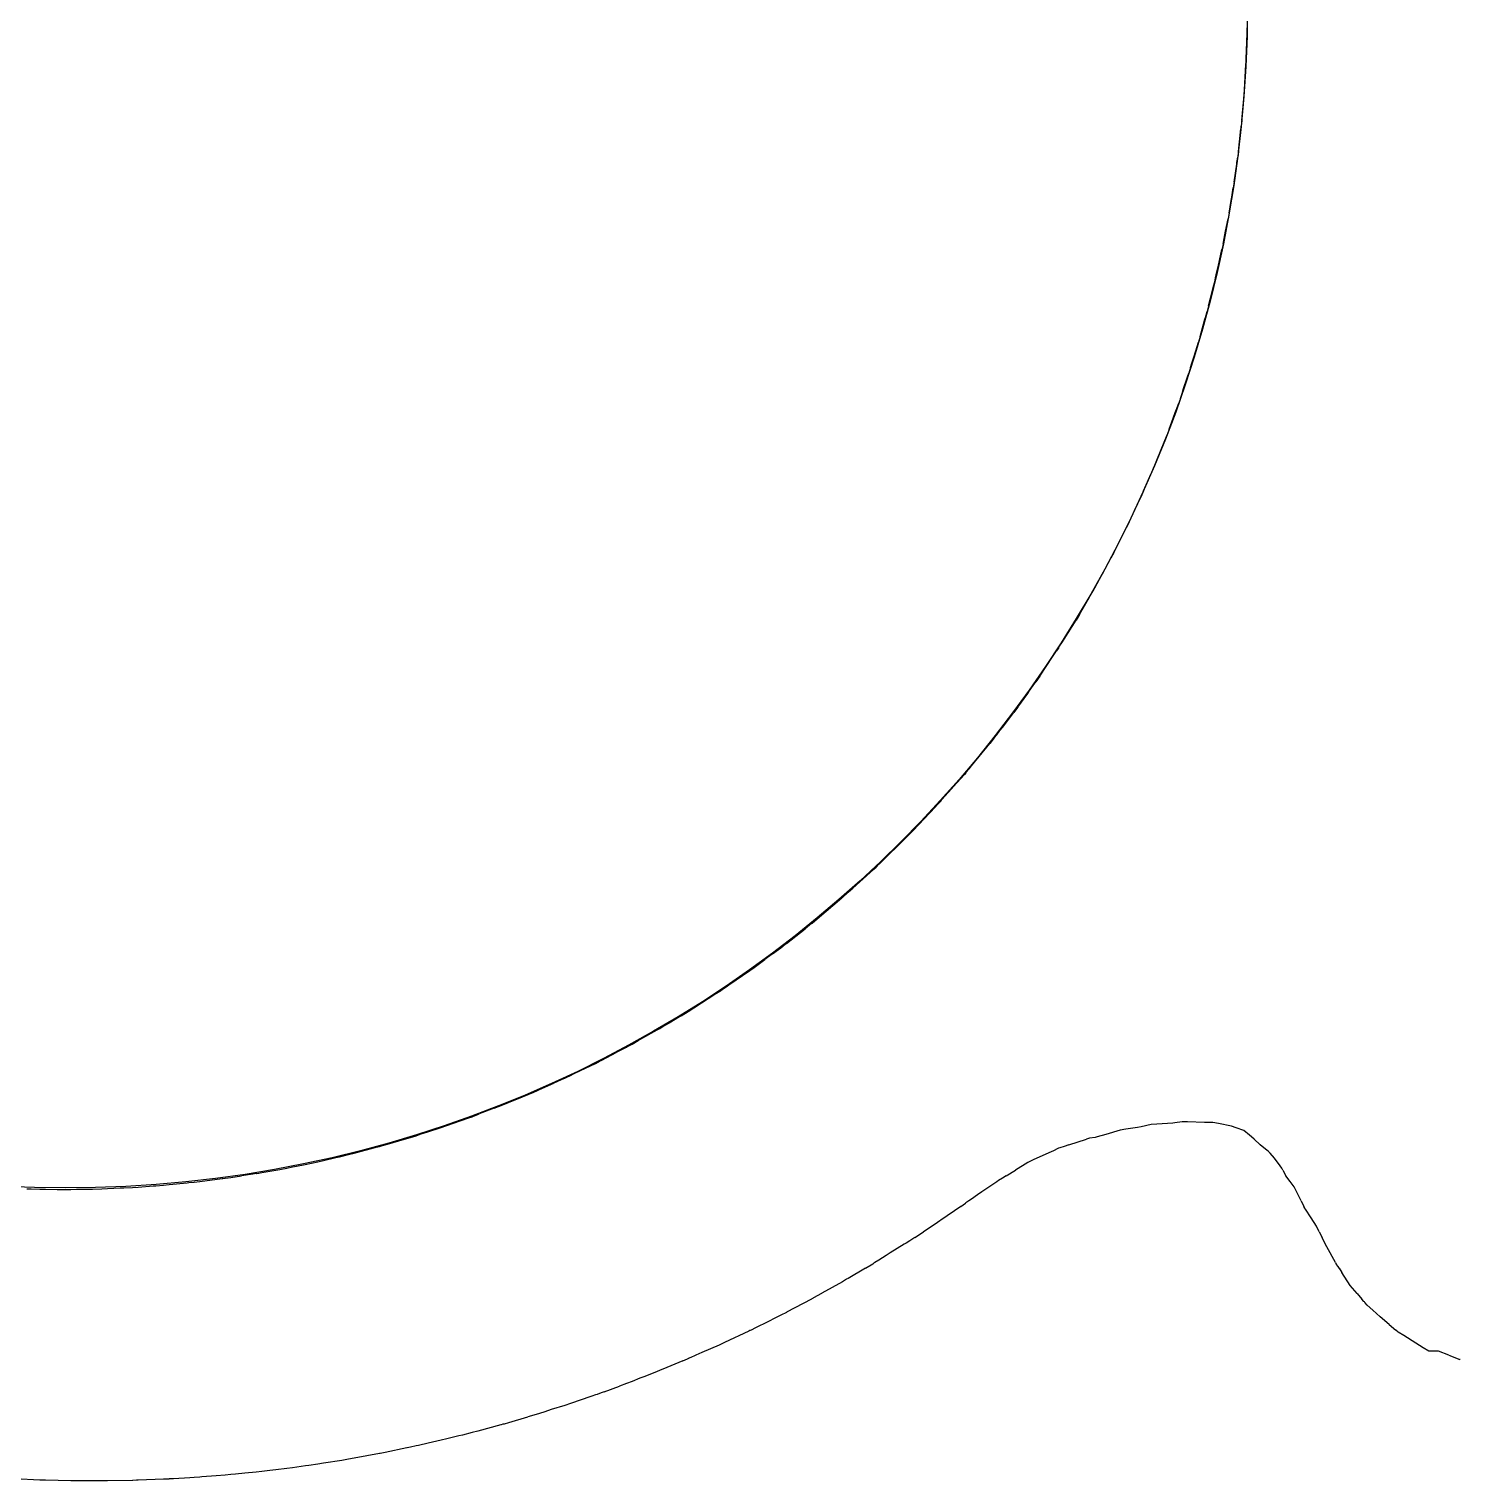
# Model space of a CAD drawing. Extents: x -31 to 210, y -65 to 38.
# Drawn here: x -15.86 to -0.8, y -15.53 to -0.25 of the extents above; entities that cross this region are included whole.
import ezdxf

# ---------------------------------------------------------------- set-up
doc = ezdxf.new("R2010")
doc.units = 0

msp = doc.modelspace()

# ---------------------------------------------------------------- linework, layer by layer
at = {"layer": 'MIDPLANE_Z0_OUTLINE'}
for p, q in [((-3.0475, -0.5612), (-3.0377, -0.2955)), ((-3.0377, -0.2925), (-3.0374, -0.2595)), ((-3.0377, -0.2955), (-3.0377, -0.2925)), ((-3.0374, -0.2595), (-3.0371, -0.2362)), ((-3.0496, -0.6175), (-3.0488, -0.596)), ((-3.0488, -0.596), (-3.0475, -0.5612)), ((-3.0665, -0.8862), (-3.0497, -0.6205)), ((-3.0497, -0.6205), (-3.0496, -0.6175)), ((-3.07, -0.9421), (-3.0665, -0.8862)), ((-3.0939, -1.2112), (-3.0734, -0.9812)), ((-3.0734, -0.9812), (-3.0727, -0.9731)), ((-3.0727, -0.9731), (-3.0702, -0.9455)), ((-3.0702, -0.9455), (-3.0701, -0.9448)), ((-3.0701, -0.9448), (-3.07, -0.9421)), ((-3.0939, -1.2112), (-3.0992, -1.2705)), ((-3.13, -1.5362), (-3.1027, -1.2998)), ((-3.1027, -1.2998), (-3.102, -1.2942)), ((-3.102, -1.2942), (-3.0992, -1.2705)), ((-3.1749, -1.8612), (-3.1477, -1.6698)), ((-3.1477, -1.6698), (-3.1453, -1.6532)), ((-3.1453, -1.6532), (-3.1369, -1.5955)), ((-3.13, -1.5362), (-3.1369, -1.5955)), ((-3.1998, -2.0169), (-3.1833, -1.9205)), ((-3.1749, -1.8612), (-3.1833, -1.9205)), ((-3.2285, -2.1862), (-3.2061, -2.0532)), ((-3.2061, -2.0532), (-3.1998, -2.0169)), ((-3.2642, -2.3754), (-3.2384, -2.2455)), ((-3.2285, -2.1862), (-3.2384, -2.2455)), ((-3.2794, -2.4515), (-3.2642, -2.3754)), ((-3.328, -2.6836), (-3.3025, -2.5705)), ((-3.291, -2.5112), (-3.3025, -2.5705)), ((-3.291, -2.5112), (-3.2794, -2.4515)), ((-3.3624, -2.8362), (-3.3391, -2.7328)), ((-3.3391, -2.7328), (-3.328, -2.6836)), ((-3.3941, -2.9687), (-3.3756, -2.8955)), ((-3.3756, -2.8955), (-3.3748, -2.8919)), ((-3.3748, -2.8919), (-3.3692, -2.8663)), ((-3.3692, -2.8663), (-3.3624, -2.8362)), ((-3.4428, -3.1612), (-3.3984, -2.9858)), ((-3.3984, -2.9858), (-3.3941, -2.9687)), ((-3.4428, -3.1612), (-3.4578, -3.2205)), ((-3.5327, -3.4862), (-3.4816, -3.3037)), ((-3.4816, -3.3037), (-3.4763, -3.2854)), ((-3.4763, -3.2854), (-3.4578, -3.2205)), ((-3.5327, -3.4862), (-3.5493, -3.5455)), ((-3.5949, -3.6908), (-3.5493, -3.5455)), ((-3.6323, -3.8112), (-3.6506, -3.8705)), ((-3.6323, -3.8112), (-3.6182, -3.7654)), ((-3.6182, -3.7654), (-3.5949, -3.6908)), ((-3.7099, -4.0447), (-3.6641, -3.9101)), ((-3.6641, -3.9101), (-3.6506, -3.8705)), ((-3.7409, -4.1362), (-3.7234, -4.0842)), ((-3.7234, -4.0842), (-3.7099, -4.0447)), ((-3.8592, -4.4612), (-3.7837, -4.2559)), ((-3.7837, -4.2559), (-3.7792, -4.2437)), ((-3.7792, -4.2437), (-3.761, -4.1955)), ((-3.7409, -4.1362), (-3.761, -4.1955)), ((-3.9509, -4.6925), (-3.881, -4.5205)), ((-3.8592, -4.4612), (-3.881, -4.5205)), ((-3.9891, -4.7862), (-3.9509, -4.6925)), ((-4.0417, -4.9123), (-4.0126, -4.8455)), ((-4.0126, -4.8455), (-4.0106, -4.8405)), ((-4.0106, -4.8405), (-3.9891, -4.7862)), ((-3.9891, -4.7862), (-3.9891, -4.7862)), ((-3.9891, -4.7862), (-3.9891, -4.7862)), ((-4.1279, -5.1112), (-4.0484, -4.9277)), ((-4.0484, -4.9277), (-4.0417, -4.9123)), ((-4.2242, -5.3182), (-4.1536, -5.1705)), ((-4.1279, -5.1112), (-4.1536, -5.1705)), ((-4.2499, -5.3721), (-4.2242, -5.3182)), ((-4.3141, -5.5089), (-4.3073, -5.4955)), ((-4.2798, -5.4362), (-4.3073, -5.4955)), ((-4.2798, -5.4362), (-4.2499, -5.3721)), ((-4.4415, -5.7612), (-4.3734, -5.6267)), ((-4.3734, -5.6267), (-4.3611, -5.6023)), ((-4.3611, -5.6023), (-4.3141, -5.5089)), ((-4.4415, -5.7612), (-4.4715, -5.8205)), ((-4.5607, -5.9826), (-4.4715, -5.8205)), ((-4.6391, -6.1272), (-4.6171, -6.0862)), ((-4.6171, -6.0862), (-4.5917, -6.0389)), ((-4.5917, -6.0389), (-4.5607, -5.9826)), ((-4.8037, -6.4112), (-4.6984, -6.2311)), ((-4.6984, -6.2311), (-4.6891, -6.215)), ((-4.6891, -6.215), (-4.6489, -6.1455)), ((-4.6489, -6.1455), (-4.6468, -6.1416)), ((-4.6468, -6.1416), (-4.6391, -6.1272)), ((-4.8037, -6.4112), (-4.8384, -6.4705)), ((-4.9641, -6.6701), (-4.8384, -6.4705)), ((-5.0058, -6.7362), (-4.9893, -6.7101)), ((-4.9893, -6.7101), (-4.9641, -6.6701)), ((-5.2219, -7.0612), (-5.086, -6.8581)), ((-5.086, -6.8581), (-5.0784, -6.8471)), ((-5.0784, -6.8471), (-5.0433, -6.7955)), ((-5.0252, -6.7671), (-5.0433, -6.7955)), ((-5.0234, -6.7642), (-5.0252, -6.7671)), ((-5.0234, -6.7642), (-5.0058, -6.7362)), ((-5.3322, -7.2197), (-5.2891, -7.1593)), ((-5.2891, -7.1593), (-5.2614, -7.1205)), ((-5.2219, -7.0612), (-5.2614, -7.1205)), ((-5.4525, -7.3862), (-5.3484, -7.2424)), ((-5.3484, -7.2424), (-5.3322, -7.2197)), ((-5.6141, -7.6002), (-5.4954, -7.4455)), ((-5.4525, -7.3862), (-5.4954, -7.4455)), ((-5.6734, -7.6773), (-5.6405, -7.6346)), ((-5.6405, -7.6346), (-5.6141, -7.6002)), ((-5.9391, -8.0037), (-5.7464, -7.7705)), ((-5.6999, -7.7112), (-5.7464, -7.7705)), ((-5.6999, -7.7112), (-5.6734, -7.6773)), ((-6.1285, -8.2227), (-6.0154, -8.0955)), ((-6.0004, -8.0778), (-6.0154, -8.0955)), ((-5.9984, -8.0754), (-6.0004, -8.0778)), ((-5.9984, -8.0754), (-5.966, -8.0362)), ((-5.966, -8.0362), (-5.952, -8.0193)), ((-5.952, -8.0193), (-5.9391, -8.0037)), ((-6.251, -8.3612), (-6.1515, -8.2487)), ((-6.1515, -8.2487), (-6.1285, -8.2227)), ((-6.3033, -8.4205), (-6.2815, -8.3959)), ((-6.2815, -8.3959), (-6.2641, -8.3761)), ((-6.2641, -8.3761), (-6.251, -8.3612)), ((-6.5558, -8.6862), (-6.3234, -8.4422)), ((-6.3234, -8.4422), (-6.3193, -8.4378)), ((-6.3193, -8.4378), (-6.3033, -8.4205)), ((-6.587, -8.719), (-6.5558, -8.6862)), ((-6.884, -9.0112), (-6.6484, -8.7819)), ((-6.6484, -8.7819), (-6.6414, -8.7749)), ((-6.6414, -8.7749), (-6.6122, -8.7455)), ((-6.6122, -8.7455), (-6.5891, -8.7212)), ((-6.5891, -8.7212), (-6.587, -8.719)), ((-6.9095, -9.0361), (-6.884, -9.0112)), ((-7.1894, -9.2922), (-6.9734, -9.0973)), ((-6.9734, -9.0973), (-6.9678, -9.0921)), ((-6.9678, -9.0921), (-6.9448, -9.0705)), ((-6.9448, -9.0705), (-6.9141, -9.0406)), ((-6.9141, -9.0406), (-6.9095, -9.0361)), ((-7.2381, -9.3362), (-7.1894, -9.2922)), ((-7.5641, -9.6152), (-7.3038, -9.3955)), ((-7.2989, -9.3913), (-7.3038, -9.3955)), ((-7.2984, -9.3909), (-7.2989, -9.3913)), ((-7.2984, -9.3909), (-7.2936, -9.3865)), ((-7.2936, -9.3865), (-7.2483, -9.3454)), ((-7.2483, -9.3454), (-7.2391, -9.3371)), ((-7.2391, -9.3371), (-7.2381, -9.3362)), ((-7.6186, -9.6612), (-7.5646, -9.6157)), ((-7.5646, -9.6157), (-7.5641, -9.6152)), ((-7.8891, -9.8749), (-7.6923, -9.7205)), ((-7.6247, -9.6663), (-7.6923, -9.7205)), ((-7.6234, -9.6652), (-7.6247, -9.6663)), ((-7.6234, -9.6652), (-7.6186, -9.6612)), ((-8.036, -9.9862), (-7.9484, -9.9213)), ((-7.9484, -9.9213), (-7.9012, -9.8844)), ((-7.9012, -9.8844), (-7.8891, -9.8749)), ((-8.2141, -10.1169), (-8.116, -10.0455)), ((-8.036, -9.9862), (-8.116, -10.0455)), ((-8.4942, -10.3112), (-8.2734, -10.1601)), ((-8.2734, -10.1601), (-8.2442, -10.1388)), ((-8.2442, -10.1388), (-8.2141, -10.1169)), ((-8.6235, -10.3983), (-8.5984, -10.3824)), ((-8.5984, -10.3824), (-8.5947, -10.3799)), ((-8.5947, -10.3799), (-8.5808, -10.3705)), ((-8.5808, -10.3705), (-8.5391, -10.3419)), ((-8.5391, -10.3419), (-8.5137, -10.3246)), ((-8.5137, -10.3246), (-8.4942, -10.3112)), ((-8.8641, -10.5535), (-8.6305, -10.4027)), ((-8.6305, -10.4027), (-8.6235, -10.3983)), ((-9.1891, -10.7511), (-9.096, -10.6955)), ((-8.9973, -10.6362), (-9.096, -10.6955)), ((-8.9973, -10.6362), (-8.9234, -10.5918)), ((-8.9234, -10.5918), (-8.8641, -10.5535)), ((-9.3993, -10.8699), (-9.2484, -10.7865)), ((-9.2484, -10.7865), (-9.22, -10.7696)), ((-9.22, -10.7696), (-9.1891, -10.7511)), ((-9.5772, -10.9699), (-9.6742, -11.0205)), ((-9.5734, -10.9679), (-9.5772, -10.9699)), ((-9.5734, -10.9679), (-9.5705, -10.9663)), ((-9.5705, -10.9663), (-9.5616, -10.9612)), ((-9.5616, -10.9612), (-9.5141, -10.9342)), ((-9.5141, -10.9342), (-9.4516, -10.8988)), ((-9.4516, -10.8988), (-9.3993, -10.8699)), ((-10.0578, -11.2138), (-9.8984, -11.1377)), ((-9.8984, -11.1377), (-9.8569, -11.116)), ((-9.8569, -11.116), (-9.8391, -11.1067)), ((-9.8391, -11.1067), (-9.6742, -11.0205)), ((-10.229, -11.297), (-10.3373, -11.3455)), ((-10.2234, -11.2945), (-10.229, -11.297)), ((-10.2234, -11.2945), (-10.2204, -11.293)), ((-10.2204, -11.293), (-10.2067, -11.2862)), ((-10.2067, -11.2862), (-10.1641, -11.2652)), ((-10.1641, -11.2652), (-10.1225, -11.2447)), ((-10.1225, -11.2447), (-10.0578, -11.2138)), ((-10.6671, -11.4892), (-10.5484, -11.4409)), ((-10.5484, -11.4409), (-10.5092, -11.4232)), ((-10.5092, -11.4232), (-10.4891, -11.4141)), ((-10.4891, -11.4141), (-10.3373, -11.3455)), ((-10.9665, -11.6112), (-11.123, -11.6705)), ((-10.9665, -11.6112), (-10.8734, -11.5759)), ((-10.8734, -11.5759), (-10.8141, -11.5508)), ((-10.8141, -11.5508), (-10.7093, -11.5064)), ((-10.7093, -11.5064), (-10.6671, -11.4892)), ((-11.4641, -11.7938), (-11.2424, -11.7146)), ((-11.2424, -11.7146), (-11.2331, -11.7114)), ((-11.2331, -11.7114), (-11.1984, -11.6996)), ((-11.1984, -11.6996), (-11.1839, -11.694)), ((-11.1839, -11.694), (-11.1391, -11.6767)), ((-11.1391, -11.6767), (-11.123, -11.6705)), ((-3.8208, -11.768), (-3.9891, -11.7796)), ((-3.7975, -11.7646), (-3.8208, -11.768)), ((-3.7234, -11.7538), (-3.7975, -11.7646)), ((-3.6641, -11.7552), (-3.7234, -11.7538)), ((-3.4873, -11.7594), (-3.6641, -11.7552)), ((-3.4654, -11.7594), (-3.4873, -11.7594)), ((-3.3984, -11.7594), (-3.4654, -11.7594)), ((-3.3391, -11.7711), (-3.3984, -11.7594)), ((-11.9092, -11.9362), (-11.8484, -11.9188)), ((-11.8484, -11.9188), (-11.7891, -11.8992)), ((-11.7891, -11.8992), (-11.7339, -11.881)), ((-11.7339, -11.881), (-11.6642, -11.8592)), ((-11.6642, -11.8592), (-11.5234, -11.8149)), ((-11.5234, -11.8149), (-11.4641, -11.7938)), ((-4.6391, -11.917), (-4.6984, -11.9268)), ((-4.6159, -11.9131), (-4.6391, -11.917)), ((-4.5267, -11.8866), (-4.6159, -11.9131)), ((-4.3734, -11.841), (-4.5267, -11.8866)), ((-4.3141, -11.8325), (-4.3734, -11.841)), ((-4.1912, -11.8133), (-4.3141, -11.8325)), ((-4.1529, -11.8052), (-4.1912, -11.8133)), ((-4.0484, -11.7831), (-4.1529, -11.8052)), ((-3.9891, -11.7796), (-4.0484, -11.7831)), ((-3.2019, -11.799), (-3.3391, -11.7711)), ((-3.1519, -11.8173), (-3.2019, -11.799)), ((-3.0734, -11.846), (-3.1519, -11.8173)), ((-3.0141, -11.893), (-3.0734, -11.846)), ((-2.9901, -11.9122), (-3.0141, -11.893)), ((-2.9646, -11.9362), (-2.9901, -11.9122)), ((-12.4391, -12.0831), (-12.196, -12.0181)), ((-12.196, -12.0181), (-12.1912, -12.0169)), ((-12.1912, -12.0169), (-12.1734, -12.0124)), ((-12.1734, -12.0124), (-12.162, -12.0091)), ((-12.162, -12.0091), (-12.116, -11.9955)), ((-12.116, -11.9955), (-12.1141, -11.995)), ((-12.1141, -11.995), (-12.0887, -11.9877)), ((-12.0887, -11.9877), (-11.9092, -11.9362)), ((-5.0952, -12.0674), (-5.2891, -12.1549)), ((-5.0841, -12.0619), (-5.0952, -12.0674)), ((-5.0234, -12.0321), (-5.0841, -12.0619)), ((-5.0087, -12.0271), (-5.0234, -12.0321)), ((-4.9641, -12.0119), (-5.0087, -12.0271)), ((-4.914, -11.9955), (-4.9641, -12.0119)), ((-4.914, -11.9955), (-4.728, -11.9362)), ((-4.6984, -11.9268), (-4.728, -11.9362)), ((-2.9646, -11.9362), (-2.9015, -11.9955)), ((-2.8431, -12.0397), (-2.9015, -11.9955)), ((-2.8144, -12.0615), (-2.8431, -12.0397)), ((-2.794, -12.0848), (-2.8144, -12.0615)), ((-13.1484, -12.2412), (-13.0891, -12.2286)), ((-13.0891, -12.2286), (-13.0477, -12.2198)), ((-13.0477, -12.2198), (-12.9558, -12.2015)), ((-12.9558, -12.2015), (-12.8234, -12.175)), ((-12.8234, -12.175), (-12.7641, -12.1608)), ((-12.7641, -12.1608), (-12.632, -12.1291)), ((-12.632, -12.1291), (-12.5958, -12.1209)), ((-12.5958, -12.1209), (-12.4984, -12.0989)), ((-12.4984, -12.0989), (-12.4391, -12.0831)), ((-5.3484, -12.1827), (-5.477, -12.2612)), ((-5.2891, -12.1549), (-5.3484, -12.1827)), ((-2.7484, -12.137), (-2.794, -12.0848)), ((-2.6891, -12.2178), (-2.7484, -12.137)), ((-2.6707, -12.2429), (-2.6891, -12.2178)), ((-14.1234, -12.3886), (-14.0641, -12.381)), ((-14.0641, -12.381), (-13.8287, -12.3508)), ((-13.8287, -12.3508), (-13.8224, -12.3501)), ((-13.8224, -12.3501), (-13.7984, -12.3472)), ((-13.7984, -12.3472), (-13.7653, -12.3421)), ((-13.7653, -12.3421), (-13.7391, -12.3381)), ((-13.7391, -12.3381), (-13.6257, -12.3205)), ((-13.5087, -12.3032), (-13.6257, -12.3205)), ((-13.4734, -12.298), (-13.5087, -12.3032)), ((-13.4734, -12.298), (-13.4702, -12.2974)), ((-13.4702, -12.2974), (-13.4457, -12.2929)), ((-13.4457, -12.2929), (-13.4141, -12.2874)), ((-13.4141, -12.2874), (-13.2635, -12.2612)), ((-13.2635, -12.2612), (-13.223, -12.2542)), ((-13.223, -12.2542), (-13.1484, -12.2412)), ((-5.6556, -12.3725), (-5.6734, -12.3838)), ((-5.6141, -12.3461), (-5.6556, -12.3725)), ((-5.5735, -12.3205), (-5.6141, -12.3461)), ((-5.5735, -12.3205), (-5.477, -12.2612)), ((-2.6607, -12.2612), (-2.6707, -12.2429)), ((-2.6607, -12.2612), (-2.6284, -12.3205)), ((-2.584, -12.3814), (-2.6284, -12.3205)), ((-2.5419, -12.4391), (-2.584, -12.3814)), ((-15.8864, -12.4586), (-15.8413, -12.46)), ((-15.8413, -12.46), (-15.7484, -12.4629)), ((-15.7484, -12.4629), (-15.6891, -12.4634)), ((-15.6891, -12.4634), (-15.5672, -12.4643)), ((-15.5672, -12.4643), (-15.5196, -12.4646)), ((-15.5196, -12.4646), (-15.4234, -12.4652)), ((-15.4234, -12.4652), (-15.3641, -12.4641)), ((-15.3641, -12.4641), (-15.2395, -12.4617)), ((-15.2395, -12.4617), (-15.1943, -12.4608)), ((-15.1943, -12.4608), (-15.0984, -12.4591)), ((-15.0984, -12.4591), (-15.0391, -12.4563)), ((-15.0391, -12.4563), (-14.9028, -12.45)), ((-14.9028, -12.45), (-14.8643, -12.4483)), ((-14.8643, -12.4483), (-14.7734, -12.4443)), ((-14.7734, -12.4443), (-14.7141, -12.4399)), ((-14.7141, -12.4399), (-14.5561, -12.4283)), ((-14.5561, -12.4283), (-14.5274, -12.4263)), ((-14.5274, -12.4263), (-14.4484, -12.4209)), ((-14.4484, -12.4209), (-14.3891, -12.4149)), ((-14.3891, -12.4149), (-14.1985, -12.3956)), ((-14.1985, -12.3956), (-14.1808, -12.394)), ((-14.1808, -12.394), (-14.1234, -12.3886)), ((-5.8762, -12.5233), (-5.9391, -12.5665)), ((-5.8311, -12.4923), (-5.8762, -12.5233)), ((-5.6734, -12.3838), (-5.8311, -12.4923)), ((-2.4687, -12.5862), (-2.5419, -12.4391)), ((-6.0535, -12.6455), (-6.2641, -12.7893)), ((-6.0535, -12.6455), (-6.0034, -12.6107)), ((-6.0034, -12.6107), (-5.9984, -12.6072)), ((-5.9893, -12.6009), (-5.9984, -12.6072)), ((-5.9679, -12.5862), (-5.9893, -12.6009)), ((-5.9391, -12.5665), (-5.9679, -12.5862)), ((-2.4687, -12.5862), (-2.4394, -12.6455)), ((-2.4344, -12.6541), (-2.4394, -12.6455)), ((-2.4335, -12.6556), (-2.4344, -12.6541)), ((-2.4319, -12.6583), (-2.4335, -12.6556)), ((-2.4234, -12.6731), (-2.4319, -12.6583)), ((-2.3641, -12.7646), (-2.4234, -12.6731)), ((-6.3234, -12.8297), (-6.4467, -12.9112)), ((-6.2743, -12.7962), (-6.3234, -12.8297)), ((-6.2641, -12.7893), (-6.2743, -12.7962)), ((-2.3065, -12.8536), (-2.3641, -12.7646)), ((-6.5362, -12.9705), (-6.5891, -13.0048)), ((-6.5362, -12.9705), (-6.4467, -12.9112)), ((-2.2781, -12.9112), (-2.3065, -12.8536)), ((-2.2781, -12.9112), (-2.249, -12.9705)), ((-2.2152, -13.037), (-2.249, -12.9705)), ((-6.7954, -13.1345), (-6.8402, -13.1623)), ((-6.6484, -13.0432), (-6.7954, -13.1345)), ((-6.628, -13.0301), (-6.6484, -13.0432)), ((-6.5891, -13.0048), (-6.628, -13.0301)), ((-2.1982, -13.0703), (-2.2152, -13.037)), ((-2.1072, -13.2362), (-2.1982, -13.0703)), ((-7.057, -13.2955), (-7.2391, -13.4024)), ((-7.057, -13.2955), (-6.9774, -13.2479)), ((-6.9774, -13.2479), (-6.9734, -13.2454)), ((-6.9689, -13.2426), (-6.9734, -13.2454)), ((-6.9586, -13.2362), (-6.9689, -13.2426)), ((-6.9141, -13.2085), (-6.9586, -13.2362)), ((-6.8402, -13.1623), (-6.9141, -13.2085)), ((-2.1072, -13.2362), (-2.0984, -13.2523)), ((-2.0972, -13.254), (-2.0984, -13.2523)), ((-2.0804, -13.2776), (-2.0972, -13.254)), ((-2.0694, -13.2935), (-2.0804, -13.2776)), ((-2.068, -13.2955), (-2.0694, -13.2935)), ((-2.068, -13.2955), (-2.0391, -13.3408)), ((-7.2984, -13.4372), (-7.5163, -13.5592)), ((-7.2545, -13.4114), (-7.2984, -13.4372)), ((-7.2391, -13.4024), (-7.2545, -13.4114)), ((-1.9532, -13.4753), (-2.0391, -13.3408)), ((-7.5641, -13.5859), (-7.6203, -13.6174)), ((-7.52, -13.5612), (-7.5641, -13.5859)), ((-7.5163, -13.5592), (-7.52, -13.5612)), ((-1.8796, -13.5612), (-1.9532, -13.4753)), ((-1.8796, -13.5612), (-1.8289, -13.6205)), ((-7.6259, -13.6205), (-7.8891, -13.7592)), ((-7.6259, -13.6205), (-7.6239, -13.6194)), ((-7.6239, -13.6194), (-7.6234, -13.6192)), ((-7.6228, -13.6188), (-7.6234, -13.6192)), ((-7.6203, -13.6174), (-7.6228, -13.6188)), ((-1.8085, -13.6444), (-1.8289, -13.6205)), ((-1.8033, -13.6504), (-1.8085, -13.6444)), ((-1.7971, -13.6572), (-1.8033, -13.6504)), ((-1.7734, -13.6832), (-1.7971, -13.6572)), ((-1.7141, -13.7364), (-1.7734, -13.6832)), ((-1.6352, -13.8074), (-1.7141, -13.7364)), ((-8.1594, -13.8954), (-8.2141, -13.9227)), ((-8.1409, -13.8862), (-8.1594, -13.8954)), ((-7.9484, -13.7903), (-8.1409, -13.8862)), ((-7.8896, -13.7594), (-7.9484, -13.7903)), ((-7.8891, -13.7592), (-7.8896, -13.7594)), ((-1.5423, -13.8862), (-1.6352, -13.8074)), ((-1.5423, -13.8862), (-1.4725, -13.9455)), ((-8.2857, -13.9578), (-8.5391, -14.076)), ((-8.2835, -13.9568), (-8.2857, -13.9578)), ((-8.2734, -13.9521), (-8.2835, -13.9568)), ((-8.271, -13.951), (-8.2734, -13.9521)), ((-8.2599, -13.9455), (-8.271, -13.951)), ((-8.2141, -13.9227), (-8.2599, -13.9455)), ((-1.4619, -13.9554), (-1.4725, -13.9455)), ((-1.46, -13.9571), (-1.4619, -13.9554)), ((-1.4582, -13.9586), (-1.46, -13.9571)), ((-1.4484, -13.9673), (-1.4582, -13.9586)), ((-1.3891, -14.0043), (-1.4484, -13.9673)), ((-1.2615, -14.0837), (-1.3891, -14.0043)), ((-8.8431, -14.2112), (-8.8641, -14.2204)), ((-8.7807, -14.1837), (-8.8431, -14.2112)), ((-8.5984, -14.1036), (-8.7807, -14.1837)), ((-8.5391, -14.076), (-8.5984, -14.1036)), ((-1.1824, -14.132), (-1.2615, -14.0837)), ((-1.1234, -14.1681), (-1.1824, -14.132)), ((-1.0641, -14.1688), (-1.1234, -14.1681)), ((-1.022, -14.1692), (-1.0641, -14.1688)), ((-0.9126, -14.2112), (-1.022, -14.1692)), ((-0.9126, -14.2112), (-0.7984, -14.2553)), ((-9.1997, -14.3617), (-9.2484, -14.3819)), ((-9.1891, -14.3573), (-9.1997, -14.3617)), ((-8.9801, -14.2705), (-9.1891, -14.3573)), ((-8.9801, -14.2705), (-8.9318, -14.2502)), ((-8.9318, -14.2502), (-8.9234, -14.2467)), ((-8.9182, -14.2444), (-8.9234, -14.2467)), ((-8.8805, -14.2277), (-8.9182, -14.2444)), ((-8.8641, -14.2204), (-8.8805, -14.2277)), ((-0.7947, -14.2544), (-0.7984, -14.2553)), ((-9.5734, -14.5093), (-9.6464, -14.5362)), ((-9.5141, -14.486), (-9.5734, -14.5093)), ((-9.4311, -14.4532), (-9.5141, -14.486)), ((-9.3807, -14.4335), (-9.4311, -14.4532)), ((-9.2484, -14.3819), (-9.3807, -14.4335)), ((-9.9485, -14.6456), (-10.1641, -14.7191)), ((-9.9384, -14.6422), (-9.9485, -14.6456)), ((-9.8984, -14.6288), (-9.9384, -14.6422)), ((-9.8819, -14.6228), (-9.8984, -14.6288)), ((-9.8391, -14.6072), (-9.8819, -14.6228)), ((-9.8071, -14.5955), (-9.8391, -14.6072)), ((-9.8071, -14.5955), (-9.6464, -14.5362)), ((-10.4891, -14.8234), (-10.5484, -14.8423)), ((-10.4335, -14.8057), (-10.4891, -14.8234)), ((-10.3649, -14.784), (-10.4335, -14.8057)), ((-10.2234, -14.7393), (-10.3649, -14.784)), ((-10.1641, -14.7191), (-10.2234, -14.7393)), ((-10.8977, -14.9448), (-11.1391, -15.0102)), ((-10.8931, -14.9436), (-10.8977, -14.9448)), ((-10.8734, -14.9384), (-10.8931, -14.9436)), ((-10.8624, -14.9351), (-10.8734, -14.9384)), ((-10.8141, -14.921), (-10.8624, -14.9351)), ((-10.8125, -14.9205), (-10.8141, -14.921)), ((-10.8125, -14.9205), (-10.6123, -14.8612)), ((-10.5484, -14.8423), (-10.6123, -14.8612)), ((-11.5234, -15.1063), (-11.6611, -15.1373)), ((-11.4641, -15.0916), (-11.5234, -15.1063)), ((-11.3382, -15.0604), (-11.4641, -15.0916)), ((-11.3005, -15.0512), (-11.3382, -15.0604)), ((-11.1984, -15.0262), (-11.3005, -15.0512)), ((-11.1391, -15.0102), (-11.1984, -15.0262)), ((-12.1748, -15.2469), (-12.4391, -15.2954)), ((-12.1745, -15.2469), (-12.1748, -15.2469)), ((-12.1734, -15.2467), (-12.1745, -15.2469)), ((-12.1724, -15.2465), (-12.1734, -15.2467)), ((-12.1677, -15.2455), (-12.1724, -15.2465)), ((-12.1141, -15.2344), (-12.1677, -15.2455)), ((-11.8844, -15.1869), (-12.1141, -15.2344)), ((-11.8813, -15.1862), (-11.8844, -15.1869)), ((-11.8484, -15.1794), (-11.8813, -15.1862)), ((-11.7891, -15.1661), (-11.8484, -15.1794)), ((-11.7631, -15.1602), (-11.7891, -15.1661)), ((-11.6611, -15.1373), (-11.7631, -15.1602)), ((-13.4141, -15.4348), (-13.4734, -15.4418)), ((-13.3274, -15.4246), (-13.4141, -15.4348)), ((-13.2639, -15.4171), (-13.3274, -15.4246)), ((-13.1484, -15.4035), (-13.2639, -15.4171)), ((-13.0891, -15.3952), (-13.1484, -15.4035)), ((-12.9542, -15.3763), (-13.0891, -15.3952)), ((-12.9177, -15.3713), (-12.9542, -15.3763)), ((-12.8234, -15.3583), (-12.9177, -15.3713)), ((-12.7641, -15.3488), (-12.8234, -15.3583)), ((-12.5705, -15.3176), (-12.7641, -15.3488)), ((-12.5543, -15.3151), (-12.5705, -15.3176)), ((-12.4984, -15.3062), (-12.5543, -15.3151)), ((-12.4391, -15.2954), (-12.4984, -15.3062)), ((-15.7484, -15.5254), (-16.0141, -15.5133)), ((-15.7461, -15.5254), (-15.7484, -15.5254)), ((-15.7043, -15.5265), (-15.7461, -15.5254)), ((-15.6891, -15.5268), (-15.7043, -15.5265)), ((-15.4234, -15.5334), (-15.6891, -15.5268)), ((-15.4205, -15.5334), (-15.4234, -15.5334)), ((-15.3864, -15.5336), (-15.4205, -15.5334)), ((-15.3641, -15.5337), (-15.3864, -15.5336)), ((-15.0984, -15.5347), (-15.3641, -15.5337)), ((-15.0954, -15.5346), (-15.0984, -15.5347)), ((-15.062, -15.5342), (-15.0954, -15.5346)), ((-15.0391, -15.5338), (-15.062, -15.5342)), ((-14.7734, -15.5293), (-15.0391, -15.5338)), ((-14.7706, -15.5292), (-14.7734, -15.5293)), ((-14.7307, -15.5278), (-14.7706, -15.5292)), ((-14.7141, -15.5272), (-14.7307, -15.5278)), ((-14.4484, -15.5172), (-14.7141, -15.5272)), ((-14.4471, -15.5172), (-14.4484, -15.5172)), ((-14.392, -15.5141), (-14.4471, -15.5172)), ((-14.3891, -15.514), (-14.392, -15.5141)), ((-14.3415, -15.5112), (-14.3891, -15.514)), ((-14.1705, -15.5013), (-14.3415, -15.5112)), ((-14.1234, -15.4986), (-14.1705, -15.5013)), ((-14.0641, -15.4941), (-14.1234, -15.4986)), ((-14.0456, -15.4927), (-14.0641, -15.4941)), ((-13.8947, -15.481), (-14.0456, -15.4927)), ((-13.7984, -15.4735), (-13.8947, -15.481)), ((-13.7391, -15.4677), (-13.7984, -15.4735)), ((-13.691, -15.4631), (-13.7391, -15.4677)), ((-13.5908, -15.4533), (-13.691, -15.4631)), ((-13.4734, -15.4418), (-13.5908, -15.4533))]:
    msp.add_line(p, q, dxfattribs=at)
at = {"layer": 'RING_BORE'}
msp.add_circle((-15.4845, 0), 12.45, dxfattribs=at)

doc.saveas('drawing.dxf')
